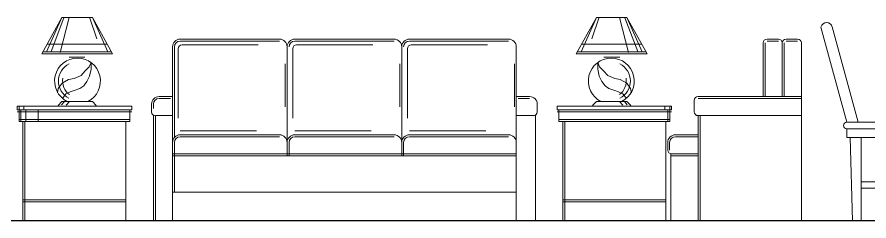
# Model space of a CAD drawing. Header units: millimetres. Extents: x -37049 to 129367, y 25385 to 90033.
# Drawn here: x 46464 to 50791, y 28247 to 29281 of the extents above; entities that cross this region are included whole.
import ezdxf

# ---------------------------------------------------------------- set-up
doc = ezdxf.new("R2010")
doc.units = ezdxf.units.MM
doc.header["$MEASUREMENT"] = 0
doc.layers.add('NTHAY1', color=61, linetype='Continuous', lineweight=25)
doc.layers.add('NVDUNG', color=143, linetype='Continuous', lineweight=13)

# ---------------------------------------------------------------- blocks, each defined once
blk = doc.blocks.new('A$C03192C2A')
for p, q in [((130.9, 500.6), (0, 982.5)), ((188.5, 500.6), (57.4, 983.3)), ((130.9, 500.6), (618.6, 500.6)), ((618.7, 467.2), (130.9, 467.2)), ((418.9, 467.2), (130.9, 467.2)), ((130.9, 467.2), (130.9, 422.7)), ((577.6, 422.7), (577.6, 467.2)), ((130.9, 422.7), (521.9, 422.7)), ((160.6, 0), (149, 422.7)), ((204.6, 0), (204.6, 422.7)), ((442.5, 422.7), (577.6, 422.7)), ((521.9, 0), (521.9, 422.7)), ((566, 0), (577.6, 422.7)), ((521.9, 197.5), (204.6, 197.5)), ((521.9, 165.3), (204.6, 165.3)), ((160.6, 0), (566, 0))]:
    blk.add_line(p, q)
for centre, radius, start, end in [((28.8, 975.3), 29.7, 14.2055, 165.7945), ((130.9, 483.9), 16.7, 90, 270), ((618.7, 483.9), 16.7, 270, 90.0349)]:
    blk.add_arc(centre, radius, start, end)
blk = doc.blocks.new('A$C0AD04B39')
for p, q in [((263.6, 1196.6), (144.9, 982.8)), ((173.6, 994.1), (263.6, 1196.6)), ((274.9, 1194.4), (199.8, 996.2)), ((306.5, 1195.6), (253.7, 990.5)), ((263.6, 1196.6), (443.6, 1196.6)), ((426.4, 1198.5), (469.8, 1070.8)), ((443.6, 1196.6), (562.4, 982.8)), ((443.6, 1196.6), (533.6, 994.1)), ((3412.3, 1196.6), (3293.6, 982.8)), ((3412.3, 1196.6), (3322.3, 994.1)), ((3429.5, 1198.5), (3386.2, 1070.8)), ((3592.3, 1196.6), (3412.3, 1196.6)), ((3549.4, 1195.6), (3602.3, 990.5)), ((3581, 1194.4), (3656.1, 996.2)), ((3682.3, 994.1), (3592.3, 1196.6)), ((3592.3, 1196.6), (3711.1, 982.8)), ((960.5, 1068.8), (1545.5, 1068.8)), ((960.5, 1057.5), (1545.5, 1057.5)), ((1635.5, 1068.8), (2220.5, 1068.8)), ((1635.5, 1057.5), (2220.5, 1057.5)), ((2310.5, 1068.8), (2895.5, 1068.8)), ((2310.5, 1057.5), (2895.5, 1057.5)), ((176.1, 1039.1), (531.1, 1039.1)), ((915.5, 1023.8), (915.5, 461.3)), ((926.7, 1023.8), (926.7, 491)), ((949.2, 1012.5), (949.2, 604.3)), ((971.7, 1035), (1420.4, 1035)), ((1590.5, 1023.8), (1590.5, 461.3)), ((1624.2, 1012.5), (1624.2, 604.3)), ((1646.7, 1035), (2095.4, 1035)), ((2265.5, 1023.8), (2265.5, 461.3)), ((2299.2, 1012.5), (2299.2, 604.3)), ((2321.7, 1035), (2770.4, 1035)), ((2940.5, 1023.8), (2940.5, 461.3)), ((3679.8, 1039.1), (3324.8, 1039.1)), ((144.9, 982.8), (562.4, 982.8)), ((151.1, 994.1), (556.1, 994.1)), ((306.1, 963.6), (398.6, 963.6)), ((3711.1, 982.8), (3293.6, 982.8)), ((3704.8, 994.1), (3299.8, 994.1)), ((3549.8, 963.6), (3457.3, 963.6)), ((424.1, 906.6), (401.3, 881.5)), ((435.5, 931.7), (424.1, 906.6)), ((435.5, 922.6), (435.5, 931.7)), ((435.5, 892.9), (435.5, 922.6)), ((1579.2, 923), (1579.2, 669.9)), ((2254.2, 923), (2254.2, 669.9)), ((2929.2, 923), (2929.2, 669.9)), ((3420.4, 922.6), (3420.4, 931.7)), ((3420.4, 931.7), (3431.8, 906.6)), ((3420.4, 892.9), (3420.4, 922.6)), ((3431.8, 906.6), (3454.6, 881.5)), ((376.2, 854.1), (335.1, 838.2)), ((401.3, 881.5), (376.2, 854.1)), ((426.4, 851.9), (435.5, 892.9)), ((3429.5, 851.9), (3420.4, 892.9)), ((3454.6, 881.5), (3479.7, 854.1)), ((3479.7, 854.1), (3520.8, 838.2)), ((264.3, 810.8), (241.5, 778.9)), ((303.1, 831.3), (264.3, 810.8)), ((335.1, 838.2), (303.1, 831.3)), ((392.2, 794.9), (410.4, 819.9)), ((410.4, 819.9), (426.4, 851.9)), ((3445.5, 819.9), (3429.5, 851.9)), ((3463.8, 794.9), (3445.5, 819.9)), ((3520.8, 838.2), (3552.8, 831.3)), ((3552.8, 831.3), (3591.6, 810.8)), ((3591.6, 810.8), (3614.4, 778.9)), ((241.5, 778.9), (236.9, 753.8)), ((287.2, 747), (312.3, 758.4)), ((312.3, 758.4), (335.1, 767.5)), ((335.1, 767.5), (369.3, 778.9)), ((369.3, 778.9), (392.2, 794.9)), ((3486.6, 778.9), (3463.8, 794.9)), ((3520.8, 767.5), (3486.6, 778.9)), ((3543.7, 758.4), (3520.8, 767.5)), ((3568.8, 747), (3543.7, 758.4)), ((3614.4, 778.9), (3619, 753.8)), ((266.6, 719.6), (287.2, 747)), ((836.7, 731.3), (915.5, 731.3)), ((836.7, 720), (904.2, 720)), ((2940.5, 731.3), (3019.2, 731.3)), ((2951.7, 720), (3019.2, 720)), ((3589.3, 719.6), (3568.8, 747)), ((0, 675), (675, 675)), ((0, 675), (0, 652.5)), ((0, 652.5), (675, 652.5)), ((11.2, 675), (11.2, 652.5)), ((11.2, 652.5), (11.2, 585)), ((22.5, 652.5), (22.5, 585)), ((39.4, 675), (39.4, 652.5)), ((50.6, 652.5), (50.6, 585)), ((123.1, 652.5), (123.1, 585)), ((263.6, 701.6), (241.1, 679.1)), ((278.8, 701.8), (261.4, 682.5)), ((263.6, 701.6), (443.6, 701.6)), ((307.7, 701.8), (288.4, 680.6)), ((443.6, 701.6), (466.1, 679.1)), ((663.7, 652.5), (663.7, 585)), ((675, 675), (675, 652.5)), ((791.7, 686.3), (791.7, 641.2)), ((803, 686.3), (803, 660.7)), ((3064.2, 686.3), (3064.2, 641.2)), ((3180.9, 675), (3180.9, 652.5)), ((3855.9, 675), (3180.9, 675)), ((3855.9, 652.5), (3180.9, 652.5)), ((3192.2, 652.5), (3192.2, 585)), ((3412.3, 701.6), (3389.8, 679.1)), ((3592.3, 701.6), (3412.3, 701.6)), ((3548.3, 701.8), (3567.5, 680.6)), ((3577.2, 701.8), (3594.5, 682.5)), ((3592.3, 701.6), (3614.8, 679.1)), ((3816.5, 675), (3816.5, 652.5)), ((3833.4, 652.5), (3833.4, 585)), ((3844.7, 675), (3844.7, 652.5)), ((3844.7, 652.5), (3844.7, 585)), ((3855.9, 675), (3855.9, 652.5)), ((0, 641.2), (675, 641.2)), ((803, 618.8), (803, 0)), ((814.2, 618.8), (814.2, 0)), ((814.2, 618.8), (915.5, 618.8)), ((2940.5, 618.8), (3041.7, 618.8)), ((3053, 618.8), (3053, 0)), ((3855.9, 641.2), (3180.9, 641.2)), ((11.2, 596.3), (663.7, 596.3)), ((11.2, 585), (663.7, 585)), ((33.7, 585), (33.7, 0)), ((45, 585), (45, 0)), ((641.2, 585), (641.2, 0)), ((3844.7, 596.3), (3192.2, 596.3)), ((3844.7, 585), (3192.2, 585)), ((3214.7, 585), (3214.7, 0)), ((3225.9, 585), (3225.9, 0)), ((3822.2, 585), (3822.2, 0)), ((960.5, 528.8), (1410.6, 528.8)), ((960.5, 506.3), (1545.5, 506.3)), ((1635.5, 528.8), (2085.6, 528.8)), ((1635.5, 506.3), (2220.5, 506.3)), ((2310.5, 528.8), (2760.6, 528.8)), ((2310.5, 506.3), (2895.5, 506.3)), ((915.5, 461.3), (915.5, 0)), ((926.7, 461.3), (926.7, 168.8)), ((960.5, 495), (1545.5, 495)), ((1590.5, 461.3), (1590.5, 382.5)), ((1601.7, 461.3), (1601.7, 382.5)), ((1635.5, 495), (2220.5, 495)), ((2265.5, 461.3), (2265.5, 382.5)), ((2276.7, 461.3), (2276.7, 382.5)), ((2310.5, 495), (2895.5, 495)), ((2940.5, 461.3), (2940.5, 0)), ((915.5, 393.8), (1590.5, 393.8)), ((915.5, 382.5), (1590.5, 382.5)), ((1590.5, 393.8), (2265.5, 393.8)), ((1590.5, 382.5), (2265.5, 382.5)), ((2265.5, 393.8), (2940.5, 393.8)), ((2265.5, 382.5), (2940.5, 382.5)), ((915.5, 168.8), (1590.5, 168.8)), ((1590.5, 168.8), (2265.5, 168.8)), ((2265.5, 168.8), (2940.5, 168.8)), ((33.7, 123.8), (641.2, 123.8)), ((33.7, 112.5), (641.2, 112.5)), ((3214.7, 123.8), (3822.2, 123.8)), ((3214.7, 112.5), (3822.2, 112.5)), ((33.7, 0), (641.2, 0)), ((803, 0), (915.5, 0)), ((2940.5, 0), (3053, 0)), ((3214.7, 0), (3822.2, 0))]:
    blk.add_line(p, q)
for centre, radius, start, end in [((960.5, 1023.8), 45, 90, 180), ((960.5, 1023.8), 33.8, 90, 180), ((1545.5, 1023.8), 45, 0, 90), ((1635.5, 1023.8), 45, 90, 180), ((1635.5, 1023.8), 33.8, 90, 180), ((2220.5, 1023.8), 45, 0, 90), ((2310.5, 1023.8), 45, 90, 180), ((2310.5, 1023.8), 33.8, 90, 180), ((2895.5, 1023.8), 45, 0, 90), ((971.7, 1012.5), 22.5, 90, 180), ((1646.7, 1012.5), 22.5, 90, 180), ((2321.7, 1012.5), 22.5, 90, 180), ((355.7, 822.2), 135, 296.6848, 243.3152), ((3500.2, 822.2), 135, 296.6848, 243.3152), ((355.7, 822.2), 112.5, 116.1547, 243.3152), ((3500.2, 822.2), 112.5, 296.6848, 63.8453), ((368.8, 823.4), 101.2, 171.47, 233.0192), ((3487.1, 823.4), 101.2, 306.9808, 8.53), ((836.7, 686.3), 45, 90, 180), ((836.7, 686.3), 33.8, 90, 180), ((3019.2, 686.3), 45, 0, 90), ((814.2, 641.2), 22.5, 180, 270), ((3041.7, 641.2), 22.5, 270, 0), ((960.5, 461.3), 45, 90, 180), ((1545.5, 461.3), 45, 0, 90), ((1635.5, 461.3), 45, 90, 180), ((2220.5, 461.3), 45, 0, 90), ((2310.5, 461.3), 45, 90, 180), ((2895.5, 461.3), 45, 0, 90), ((960.5, 461.3), 33.8, 90, 180), ((1635.5, 461.3), 33.8, 90, 180), ((2310.5, 461.3), 33.8, 90, 180)]:
    blk.add_arc(centre, radius, start, end)
blk = doc.blocks.new('A$C6D953927')
for p, q in [((22.5, 1068.8), (90, 1068.8)), ((22.5, 1057.5), (90, 1057.5)), ((135, 1068.8), (202.5, 1068.8)), ((135, 1057.5), (202.5, 1057.5)), ((0, 1046.3), (0, 0)), ((101.2, 1046.3), (101.2, 731.3)), ((112.5, 1046.3), (112.5, 731.3)), ((213.7, 1046.3), (213.7, 731.3)), ((225, 1046.3), (225, 731.3)), ((0, 731.3), (608.6, 731.3)), ((0, 720), (608.6, 720)), ((631.1, 708.8), (631.1, 641.3)), ((0, 618.8), (608.6, 618.8)), ((596.2, 618.8), (596.2, 0)), ((607.5, 618.8), (607.5, 0)), ((607.5, 506.3), (742.5, 506.3)), ((607.5, 495), (742.5, 495)), ((776.2, 461.3), (776.2, 416.3)), ((787.5, 461.3), (787.5, 416.3)), ((607.5, 393.8), (765, 393.8)), ((607.5, 382.5), (765, 382.5)), ((768.5, 396.8), (768.5, 0)), ((0, 0), (768.5, 0))]:
    blk.add_line(p, q)
for centre, radius, start, end in [((22.5, 1046.3), 22.5, 90, 180), ((90, 1046.3), 22.5, 0, 90), ((135, 1046.3), 22.5, 90, 180), ((202.5, 1046.3), 22.5, 0, 90), ((608.6, 708.8), 22.5, 0, 90), ((608.6, 641.3), 22.5, 270, 0), ((742.5, 461.3), 45, 0, 90), ((742.5, 461.3), 33.8, 0, 90), ((765, 416.3), 22.5, 270, 0)]:
    blk.add_arc(centre, radius, start, end)

msp = doc.modelspace()

# ---------------------------------------------------------------- linework, layer by layer
at = {"layer": 'NTHAY1', "ltscale": 100}
msp.add_line((70521.8, 28247.4), (45857.3, 28247.4), dxfattribs=at)

# ---------------------------------------------------------------- block references
at = {"layer": 'NVDUNG', "ltscale": 2, "yscale": 0.8621249999850988, "zscale": 0.8621250000000001}
for name, p, xscale in [('A$C0AD04B39', (46464.3, 28247.4), 0.8621249999850988), ('A$C6D953927', (50447.5, 28247.4), -0.8621249999850988)]:
    msp.add_blockref(name, p, dxfattribs=dict(at, xscale=xscale))
at = {"layer": 'NVDUNG', "ltscale": 2}
msp.add_blockref('A$C03192C2A', (50547, 28247.4), dxfattribs=at)

doc.saveas('drawing.dxf')
